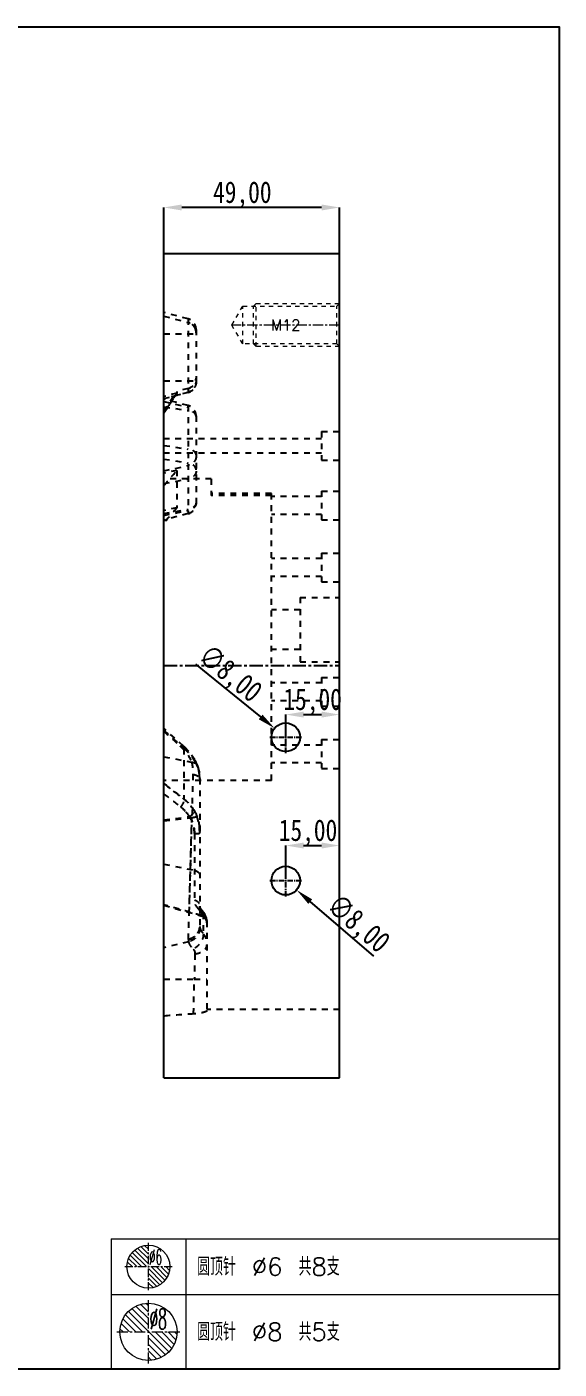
# Model space of a CAD drawing. Header units: millimetres. Extents: x 97 to 1722, y -6063 to 1553.
# Drawn here: x 903.9 to 1052.5, y -4577.3 to -4202.8 of the extents above; entities that cross this region are included whole.
import ezdxf
from ezdxf.enums import TextEntityAlignment as Align

# ---------------------------------------------------------------- set-up
doc = ezdxf.new("R2010")
doc.units = ezdxf.units.MM
doc.header["$LTSCALE"] = 16.335
doc.header["$PDMODE"] = 3
doc.header["$PDSIZE"] = 0.3125
doc.linetypes.add('CENTER', pattern=[0.6, 0.375, -0.075, 0.075, -0.075])
doc.linetypes.add('HIDDEN', pattern=[0.2, 0.1, -0.1])
doc.layers.get('0').update_dxf_attribs({"linetype": 'CONTINUOUS'})
doc.layers.get('Defpoints').update_dxf_attribs({"linetype": 'CONTINUOUS'})
doc.layers.add('DEFAULT_2', color=8, linetype='HIDDEN')
doc.layers.add('epin', color=13, linetype='CONTINUOUS', lineweight=9)
doc.layers.add('screw', color=33, linetype='CONTINUOUS', lineweight=13)
doc.styles.add('CHINA', font='txt.shx', dxfattribs={"bigfont": 'gbcbig.shx'})
doc.styles.get("Standard").update_dxf_attribs({"font": 'txt', "width": 0.8})
doc.styles.add('TXT', font='txt.shx', dxfattribs={"bigfont": 'gbcbig.shx'})
doc.styles.add('TXT05', font='txt.shx', dxfattribs={"width": 0.5, "bigfont": 'gbcbig.shx'})
doc.dimstyles.new('mold', dxfattribs={"dimtxt": 6, "dimasz": 5, "dimexe": 0, "dimexo": 0, "dimgap": 0, "dimtad": 1, "dimzin": 1, "dimtxsty": 'Standard', "dimcen": 0, "dimclrd": 4, "dimclre": 4, "dimclrt": 6, "dimazin": 0, "dimtfac": 1, "dimtofl": 0, "dimtmove": 0, "dimatfit": 3, "dimfxl": 0, "dimarcsym": 0})

# ---------------------------------------------------------------- blocks, each defined once
blk = doc.blocks.new('*D352')
at = {"color": 4, "lineweight": -2}
for p, q in [((942.18, -4265.98), (942.18, -4253.18)), ((986.18, -4253.18), (947.18, -4253.18)), ((991.18, -4265.98), (991.18, -4253.18))]:
    blk.add_line(p, q, dxfattribs=at)
at = {"color": 4}
for points in [[(947.18, -4252.35), (947.18, -4254.02), (942.18, -4253.18)], [(986.18, -4252.35), (986.18, -4254.02), (991.18, -4253.18)]]:
    blk.add_solid(points, dxfattribs=at)
at = {"layer": 'Defpoints', "color": 0}
for p in [(942.18, -4253.18), (942.18, -4265.98), (991.18, -4265.98)]:
    blk.add_point(p, dxfattribs=at)
at = {"color": 6, "insert": (964.06, -4249.68), "char_height": 6, "attachment_point": 5}
blk.add_mtext('49,00', dxfattribs=at)
blk = doc.blocks.new('*D353')
at = {"color": 4, "lineweight": -2}
blk.add_line((1000.79, -4462.06), (983.02, -4446.83), dxfattribs=at)
at = {"color": 4}
blk.add_solid([(983.56, -4446.2), (982.48, -4447.46), (979.22, -4443.58)], dxfattribs=at)
at = {"layer": 'Defpoints', "color": 0}
for p in [(973.15, -4438.37), (979.22, -4443.58)]:
    blk.add_point(p, dxfattribs=at)
at = {"color": 6, "insert": (996.08, -4453.41), "char_height": 6, "attachment_point": 5, "rotation": 319.4115}
blk.add_mtext('∅8,00', dxfattribs=at)
blk = doc.blocks.new('*D354')
at = {"color": 4, "lineweight": -2}
blk.add_line((950.96, -4380.63), (969.18, -4395.32), dxfattribs=at)
at = {"color": 4}
blk.add_solid([(969.7, -4394.68), (968.65, -4395.97), (973.07, -4398.46)], dxfattribs=at)
at = {"layer": 'Defpoints', "color": 0}
for p in [(973.07, -4398.46), (979.3, -4403.49)]:
    blk.add_point(p, dxfattribs=at)
at = {"color": 6, "insert": (960.32, -4383.68), "char_height": 6, "attachment_point": 5, "rotation": 321.1088}
blk.add_mtext('∅8,00', dxfattribs=at)
blk = doc.blocks.new('*D355')
at = {"color": 4, "lineweight": -2}
for p, q in [((976.18, -4439.04), (976.18, -4431.18)), ((981.18, -4431.18), (986.18, -4431.18)), ((991.18, -4435.41), (991.18, -4431.18))]:
    blk.add_line(p, q, dxfattribs=at)
at = {"color": 4}
for points in [[(981.18, -4430.35), (981.18, -4432.02), (976.18, -4431.18)], [(986.18, -4430.35), (986.18, -4432.02), (991.18, -4431.18)]]:
    blk.add_solid(points, dxfattribs=at)
at = {"layer": 'Defpoints', "color": 0}
for p in [(991.18, -4431.18), (991.18, -4435.41), (976.18, -4439.04)]:
    blk.add_point(p, dxfattribs=at)
at = {"color": 6, "insert": (982.39, -4427.68), "char_height": 6, "attachment_point": 5}
blk.add_mtext('15,00', dxfattribs=at)
blk = doc.blocks.new('*D356')
at = {"color": 4, "lineweight": -2}
for p, q in [((976.18, -4400.98), (976.18, -4394.65)), ((981.18, -4394.65), (986.18, -4394.65)), ((991.18, -4401.65), (991.18, -4394.65))]:
    blk.add_line(p, q, dxfattribs=at)
at = {"color": 4}
for points in [[(981.18, -4393.82), (981.18, -4395.48), (976.18, -4394.65)], [(986.18, -4393.82), (986.18, -4395.48), (991.18, -4394.65)]]:
    blk.add_solid(points, dxfattribs=at)
at = {"layer": 'Defpoints', "color": 0}
for p in [(991.18, -4394.65), (976.18, -4400.98), (991.18, -4401.65)]:
    blk.add_point(p, dxfattribs=at)
at = {"color": 6, "insert": (983.68, -4391.15), "char_height": 6, "attachment_point": 5}
blk.add_mtext('15,00', dxfattribs=at)
blk = doc.blocks.new('epin_ejp_6')
at = {"layer": 'epin'}
h = blk.add_hatch(dxfattribs=at)
h.set_pattern_fill('_ANSI31', color=123, scale=0.15, angle=90, style=0)
h.set_pattern_definition([(135, (-366.39746, 120.5987), (-0.3367596, -0.3367596), [])])
h.paths.add_polyline_path([(0, 3, 0.4142136), (-3, 0), (0, 0)])
h.paths.add_polyline_path([(3, 0), (0, 0), (0, -3, 0.4142136)])
at = {"layer": 'epin', "color": 1, "linetype": 'CENTER', "ltscale": 0.186593}
for p, q in [((0, -3.3), (0, 3.3)), ((-3.3, 0), (3.3, 0))]:
    blk.add_line(p, q, dxfattribs=at)
at = {"layer": 'epin'}
blk.add_circle((0, 0), 3, dxfattribs=at)
at = {"layer": 'epin', "color": 6, "style": 'TXT05', "width": 0.5}
blk.add_text('%%c6', height=2.1, dxfattribs=at).set_placement((0.995, 1.35), align=Align.MIDDLE)
blk = doc.blocks.new('epin_ejp_8')
at = {"layer": 'epin'}
h = blk.add_hatch(dxfattribs=at)
h.set_pattern_fill('_ANSI31', color=123, scale=0.2, angle=90, style=0)
h.set_pattern_definition([(135, (-2379.60465, -763.0214), (-0.4490128, -0.4490128), [])])
h.paths.add_polyline_path([(0, 4, 0.414214), (-4, 0), (0, 0)])
h.paths.add_polyline_path([(4, 0), (0, 0), (0, -4, 0.414214)])
at = {"layer": 'epin', "color": 1, "linetype": 'CENTER', "ltscale": 0.248791}
for p, q in [((0, -4.4), (0, 4.4)), ((-4.4, 0), (4.4, 0))]:
    blk.add_line(p, q, dxfattribs=at)
at = {"layer": 'epin'}
blk.add_circle((0, 0), 4, dxfattribs=at)
at = {"layer": 'epin', "color": 6, "style": 'TXT05', "width": 0.5}
blk.add_text('%%c8', height=2.8, dxfattribs=at).set_placement((0.16, 0.4))

msp = doc.modelspace()

# ---------------------------------------------------------------- linework, layer by layer
at = {"color": 7, "linetype": 'Continuous'}
for p, q in [((942.183, -4495.975), (942.183, -4265.975)), ((942.183, -4265.975), (991.183, -4265.975)), ((991.183, -4495.975), (991.183, -4265.975)), ((942.183, -4495.975), (991.183, -4495.975))]:
    msp.add_line(p, q, dxfattribs=at)
at = {"color": 1, "linetype": 'CENTER', "ltscale": 0.609538}
msp.add_line((942.183, -4380.975), (991.183, -4380.975), dxfattribs=at)
at = {"color": 1, "linetype": 'CENTER', "ltscale": 0.248791}
for p, q in [((976.183, -4405.375), (976.183, -4396.575)), ((971.783, -4400.975), (980.583, -4400.975)), ((976.183, -4445.375), (976.183, -4436.575)), ((971.783, -4440.975), (980.583, -4440.975))]:
    msp.add_line(p, q, dxfattribs=at)
msp.add_lwpolyline([(1052.47, -4577.264), (634.468, -4577.264), (634.468, -4202.788), (1052.47, -4202.788)], close=True)
for centre in [(976.183, -4400.975), (976.183, -4440.975)]:
    msp.add_circle(centre, 4)
at = {"layer": 'DEFAULT_2', "color": 8, "linetype": 'HIDDEN'}
for p, q in [((948.959, -4284.285), (942.183, -4282.47)), ((942.183, -4283.457), (948.959, -4285.252)), ((948.959, -4284.285), (948.959, -4304.758)), ((951.183, -4287.184), (951.183, -4301.856)), ((942.183, -4288.401), (951.183, -4288.401)), ((942.183, -4301.574), (951.183, -4301.574)), ((942.183, -4309.97), (945.835, -4304.491)), ((942.183, -4306.496), (948.959, -4304.709)), ((948.959, -4304.758), (942.183, -4306.574)), ((945.835, -4304.968), (942.183, -4305.954)), ((945.835, -4304.968), (945.447, -4305.073)), ((948.959, -4303.654), (945.835, -4304.491)), ((945.835, -4304.491), (945.835, -4304.968)), ((948.959, -4308.44), (942.183, -4306.624)), ((942.183, -4307.349), (948.959, -4308.902)), ((942.183, -4308.809), (948.959, -4309.831)), ((948.959, -4308.44), (948.959, -4338.585)), ((951.183, -4311.344), (951.183, -4335.671)), ((986.183, -4315.72), (991.183, -4315.72)), ((986.183, -4315.721), (986.183, -4323.719)), ((986.183, -4317.72), (942.183, -4317.72)), ((942.183, -4319.57), (948.959, -4320.592)), ((986.183, -4321.72), (942.183, -4321.72)), ((942.183, -4323.352), (948.959, -4324.514)), ((942.183, -4326.691), (948.959, -4325.128)), ((986.183, -4323.72), (991.183, -4323.72)), ((945.835, -4326.512), (942.183, -4327.263)), ((942.295, -4327.24), (942.183, -4327.263)), ((942.183, -4330.219), (948.959, -4328.887)), ((955.383, -4328.925), (942.183, -4328.925)), ((945.835, -4326.512), (945.835, -4336.953)), ((955.383, -4328.925), (955.383, -4333.522)), ((986.183, -4332.303), (991.183, -4332.303)), ((986.183, -4332.304), (986.183, -4340.301)), ((972.183, -4332.975), (955.383, -4332.975)), ((972.183, -4333.522), (955.383, -4333.522)), ((972.183, -4413.024), (972.183, -4332.975)), ((986.183, -4333.803), (972.183, -4333.803)), ((945.835, -4336.953), (942.183, -4337.703)), ((942.183, -4338.553), (948.959, -4337.408)), ((942.183, -4339.069), (948.959, -4337.736)), ((948.959, -4338.585), (942.183, -4340.4)), ((986.183, -4338.803), (972.183, -4338.803)), ((986.183, -4340.303), (991.183, -4340.303)), ((986.183, -4351.139), (972.183, -4351.139)), ((986.183, -4349.639), (991.183, -4349.639)), ((986.183, -4349.64), (986.183, -4357.637)), ((986.183, -4356.139), (972.183, -4356.139)), ((986.183, -4357.639), (991.183, -4357.639)), ((980.183, -4361.975), (980.183, -4379.975)), ((980.183, -4361.975), (991.183, -4361.975)), ((980.183, -4365.475), (972.183, -4365.475)), ((980.183, -4376.475), (972.183, -4376.475)), ((980.183, -4379.975), (991.183, -4379.975)), ((986.183, -4384.311), (991.183, -4384.311)), ((986.183, -4384.313), (986.183, -4392.31)), ((986.183, -4385.811), (972.183, -4385.811)), ((986.183, -4390.811), (972.183, -4390.811)), ((986.183, -4392.311), (991.183, -4392.311)), ((947.701, -4403.44), (942.183, -4398.477)), ((947.406, -4403.766), (947.789, -4404.111)), ((986.183, -4403.148), (972.183, -4403.148)), ((986.183, -4401.648), (991.183, -4401.648)), ((986.183, -4401.649), (986.183, -4409.646)), ((942.183, -4406.403), (949.902, -4407.942)), ((947.789, -4404.111), (947.789, -4418.237)), ((951.574, -4408.853), (951.574, -4408.854)), ((951.574, -4408.854), (951.64, -4409.288)), ((986.183, -4408.148), (972.183, -4408.148)), ((986.183, -4409.648), (991.183, -4409.648)), ((972.183, -4413.025), (942.183, -4413.025)), ((942.183, -4413.895), (942.689, -4414.29)), ((952.183, -4412.541), (952.183, -4453.783)), ((942.183, -4424.026), (949.335, -4423.124)), ((942.183, -4424.315), (950.004, -4423.372)), ((950.7, -4427.853), (950.7, -4446.367)), ((942.183, -4436.344), (950.7, -4438.081)), ((942.183, -4447.852), (952.73, -4450.86)), ((952.7, -4450.74), (952.183, -4450.592)), ((952.7, -4450.486), (952.7, -4450.74)), ((952.7, -4450.74), (952.73, -4450.86)), ((952.851, -4449.361), (952.854, -4449.365)), ((953.183, -4450.095), (953.183, -4455.811)), ((954.183, -4452.29), (954.183, -4477.285)), ((949.047, -4458.069), (942.183, -4459.682)), ((942.183, -4468.456), (950.677, -4468.456)), ((991.183, -4476.945), (954.183, -4476.945))]:
    msp.add_line(p, q, dxfattribs=at)
for points in [[(951.574, -4408.853), (950.831, -4407.259), (949.176, -4404.932), (947.7, -4403.44)], [(952.183, -4412.541), (952.132, -4411.389), (951.81, -4409.586), (951.574, -4408.854)], [(952.851, -4449.361), (952.554, -4449), (952.226, -4448.365), (952.183, -4448.068)], [(952.851, -4449.361), (952.534, -4448.971), (952.221, -4448.346), (952.183, -4448.068)], [(954.183, -4452.29), (954.155, -4451.88), (953.738, -4450.596), (952.854, -4449.365)], [(954.183, -4452.299), (954.02, -4451.27), (953.571, -4450.301), (952.854, -4449.365)]]:
    msp.add_lwpolyline(points, dxfattribs=at)
for centre, radius, start, end in [((948.183, -4287.183), 3, 0, 75), ((948.265, -4288.11), 2.916, 18.04266, 18.92632), ((948.223, -4288.122), 2.96, 0.07473, 18.0065), ((948.183, -4300.756), 3, 285, 0), ((948.183, -4301.86), 3, 285, 0), ((948.183, -4311.338), 3, 0, 75), ((949.023, -4311.379), 2.16, 0.00042, 1.06489), ((948.183, -4335.687), 3, 285, 0), ((2525.588, -2649.59), 2359.617, 227.85236, 228.023209), ((936.418, -4414.824), 15.351, 45.21419, 47.54019), ((936.841, -4414.394), 14.749, 44.63424, 45.20271), ((942.529, -4412.749), 9.746, 20.80092, 25.09361), ((1590.527, -3582.398), 1054.39, 232.055336, 232.440662), ((1600.212, -3569.861), 1070.232, 232.093498, 232.438786), ((1637.078, -3518.886), 1135.393, 232.263522, 232.563465), ((1636.929, -3519.065), 1135.16, 232.263943, 232.563946), ((-4373.673, -4285.053), 5325.473, 358.145715, 358.511684), ((-6543.163, -4224.057), 7495.817, 358.2736573, 358.4763209), ((-1818.514, -4364.96), 2769.068, 358.087489, 358.242714), ((949.326, -4451.506), 3.626, 34.23015, 37.55439), ((952.201, -4452.719), 2.041, 73.62247, 75.83063), ((952.183, -4452.784), 2, 0.00028, 74.12337), ((948.655, -4453.991), 5.974, 37.05621, 40.71208), ((-1595.672, -4419.414), 2546.821, 358.678239, 358.896646), ((-1583.702, -4419.667), 2534.849, 358.677724, 358.897163), ((986.191, -5033.809), 556.795, 93.67807, 94.53326)]:
    msp.add_arc(centre, radius, start, end, dxfattribs=at)
for points, knots in [([(951.183, -4288.118), (951.183, -4287.796), (951.074, -4287.145), (950.604, -4286.278), (949.879, -4285.606), (949.273, -4285.336), (948.959, -4285.252)], [0, 0, 0, 0, 0.2489518, 0.49845, 0.7488129, 1, 1, 1, 1]), ([(951.023, -4287.164), (950.867, -4286.708), (950.316, -4285.86), (949.428, -4285.376), (948.959, -4285.252)], [0, 0, 0, 0, 0.4986297, 1, 1, 1, 1]), ([(951.183, -4301.856), (951.183, -4302.177), (951.074, -4302.824), (950.604, -4303.688), (949.878, -4304.357), (949.273, -4304.626), (948.959, -4304.709)], [0, 0, 0, 0, 0.2485266, 0.497822, 0.7483326, 1, 1, 1, 1]), ([(951.183, -4311.379), (951.183, -4311.099), (951.07, -4310.524), (950.59, -4309.772), (949.861, -4309.198), (949.269, -4308.973), (948.959, -4308.902)], [0, 0, 0, 0, 0.2347172, 0.4776629, 0.7331215, 1, 1, 1, 1]), ([(951.183, -4311.463), (951.183, -4311.274), (951.048, -4310.859), (950.546, -4310.376), (949.825, -4310.014), (949.262, -4309.877), (948.959, -4309.831)], [0, 0, 0, 0, 0.1911484, 0.4172109, 0.6896391, 1, 1, 1, 1]), ([(951.183, -4322.224), (951.183, -4322.036), (951.048, -4321.621), (950.546, -4321.137), (949.825, -4320.776), (949.262, -4320.638), (948.959, -4320.592)], [0, 0, 0, 0, 0.1911484, 0.4172109, 0.6896391, 1, 1, 1, 1]), ([(951.183, -4322.632), (951.183, -4322.914), (951.07, -4323.493), (950.591, -4324.25), (949.862, -4324.829), (949.27, -4325.056), (948.959, -4325.128)], [0, 0, 0, 0, 0.2354488, 0.4787193, 0.733909, 1, 1, 1, 1]), ([(951.183, -4326.368), (951.183, -4326.155), (951.056, -4325.699), (950.559, -4325.142), (949.834, -4324.725), (949.264, -4324.566), (948.959, -4324.514)], [0, 0, 0, 0, 0.2046157, 0.4353678, 0.7023915, 1, 1, 1, 1]), ([(951.183, -4326.761), (951.183, -4327.003), (951.063, -4327.511), (950.573, -4328.155), (949.845, -4328.64), (949.266, -4328.827), (948.959, -4328.887)], [0, 0, 0, 0, 0.2189979, 0.4552874, 0.7166766, 1, 1, 1, 1]), ([(951.183, -4335.581), (951.183, -4335.791), (951.055, -4336.242), (950.557, -4336.79), (949.833, -4337.2), (949.263, -4337.357), (948.959, -4337.408)], [0, 0, 0, 0, 0.2030528, 0.4332358, 0.7008812, 1, 1, 1, 1]), ([(951.183, -4335.611), (951.183, -4335.852), (951.063, -4336.36), (950.573, -4337.004), (949.845, -4337.489), (949.266, -4337.676), (948.959, -4337.736)], [0, 0, 0, 0, 0.2189979, 0.4552874, 0.7166766, 1, 1, 1, 1]), ([(951.183, -4335.581), (951.183, -4335.633), (951.169, -4335.843), (951.099, -4336.049), (951.023, -4336.189)], [0, 0, 0, 0, 0.2443504, 1, 1, 1, 1]), ([(951.183, -4335.611), (951.183, -4335.67), (951.169, -4335.913), (951.1, -4336.152), (951.023, -4336.318)], [0, 0, 0, 0, 0.2466365, 1, 1, 1, 1]), ([(942.183, -4399.053), (942.648, -4399.475), (944.514, -4401.164), (946.386, -4402.847), (947.789, -4404.111)], [0, 0, 0, 0, 0.249734, 1, 1, 1, 1]), ([(946.782, -4403.498), (946.876, -4403.454), (947.155, -4403.339), (947.544, -4403.3), (947.7, -4403.44)], [0, 0, 0, 0, 0.3317661, 1, 1, 1, 1]), ([(947.7, -4403.44), (947.656, -4403.4), (947.495, -4403.321), (947.163, -4403.343), (946.917, -4403.435), (946.782, -4403.498)], [0, 0, 0, 0, 0.1858719, 0.5336888, 1, 1, 1, 1]), ([(946.782, -4403.498), (947.145, -4403.831), (948.427, -4405.118), (949.469, -4406.688), (949.902, -4407.942)], [0, 0, 0, 0, 0.2709297, 1, 1, 1, 1]), ([(947.701, -4403.44), (947.774, -4403.506), (947.869, -4403.745), (947.825, -4403.981), (947.789, -4404.111)], [0, 0, 0, 0, 0.422226, 1, 1, 1, 1]), ([(947.789, -4404.111), (948.232, -4404.492), (949.8, -4405.976), (951.08, -4407.812), (951.64, -4409.288)], [0, 0, 0, 0, 0.2699073, 1, 1, 1, 1]), ([(947.789, -4404.111), (948.178, -4404.446), (949.581, -4405.759), (950.758, -4407.339), (951.355, -4408.616)], [0, 0, 0, 0, 0.2669454, 1, 1, 1, 1]), ([(949.902, -4407.942), (949.975, -4408.196), (950.229, -4409.304), (950.279, -4410.45), (950.257, -4411.321)], [0, 0, 0, 0, 0.2323522, 1, 1, 1, 1]), ([(949.902, -4407.942), (949.975, -4408.196), (950.228, -4409.304), (950.279, -4410.45), (950.257, -4411.321)], [0, 0, 0, 0, 0.2323509, 1, 1, 1, 1]), ([(949.902, -4407.942), (950.096, -4407.946), (950.467, -4407.989), (950.968, -4408.169), (951.358, -4408.457), (951.524, -4408.718), (951.574, -4408.853)], [0, 0, 0, 0, 0.289635, 0.5515852, 0.7852411, 1, 1, 1, 1]), ([(950.257, -4411.321), (950.234, -4412.285), (950.144, -4416.302), (950.07, -4420.319), (950.004, -4423.372)], [0, 0, 0, 0, 0.2400047, 1, 1, 1, 1]), ([(950.257, -4411.321), (950.234, -4412.285), (950.143, -4416.302), (950.07, -4420.319), (950.004, -4423.372)], [0, 0, 0, 0, 0.2400041, 1, 1, 1, 1]), ([(950.257, -4411.321), (950.518, -4411.362), (951, -4411.473), (951.617, -4411.745), (952.051, -4412.089), (952.183, -4412.403), (952.183, -4412.541)], [0, 0, 0, 0, 0.3271372, 0.6081642, 0.8292306, 1, 1, 1, 1]), ([(951.64, -4409.288), (951.733, -4409.533), (952.068, -4410.585), (952.183, -4411.7), (952.183, -4412.541)], [0, 0, 0, 0, 0.2376487, 1, 1, 1, 1]), ([(946.893, -4420.419), (947.207, -4420.086), (947.584, -4419.527), (947.825, -4418.751), (947.829, -4418.387), (947.789, -4418.237)], [0, 0, 0, 0, 0.5650862, 0.807543, 1, 1, 1, 1]), ([(950.608, -4421.417), (950.426, -4421.114), (949.64, -4419.93), (948.629, -4418.897), (947.789, -4418.237)], [0, 0, 0, 0, 0.2482682, 1, 1, 1, 1]), ([(947.789, -4418.237), (948.072, -4418.459), (949.15, -4419.385), (950.063, -4420.506), (950.608, -4421.417)], [0, 0, 0, 0, 0.2532, 1, 1, 1, 1]), ([(949.335, -4423.124), (949.178, -4422.864), (948.497, -4421.853), (947.62, -4420.975), (946.893, -4420.419)], [0, 0, 0, 0, 0.2487669, 1, 1, 1, 1]), ([(946.893, -4420.419), (947.137, -4420.606), (948.072, -4421.389), (948.863, -4422.345), (949.335, -4423.124)], [0, 0, 0, 0, 0.2528163, 1, 1, 1, 1]), ([(949.335, -4423.124), (949.526, -4423.01), (949.874, -4422.76), (950.293, -4422.324), (950.561, -4421.875), (950.623, -4421.555), (950.608, -4421.417)], [0, 0, 0, 0, 0.2997462, 0.5765986, 0.8119435, 1, 1, 1, 1]), ([(949.335, -4423.124), (949.526, -4423.01), (949.874, -4422.76), (950.293, -4422.324), (950.561, -4421.875), (950.623, -4421.555), (950.608, -4421.417)], [0, 0, 0, 0, 0.2997443, 0.5765948, 0.8119393, 1, 1, 1, 1]), ([(950.004, -4423.372), (950.298, -4423.343), (950.84, -4423.249), (951.458, -4423.012), (951.832, -4422.754), (952.082, -4422.501), (952.183, -4422.25), (952.183, -4422.093)], [0, 0, 0, 0, 0.3273552, 0.606509, 0.7239774, 0.82689, 1, 1, 1, 1]), ([(952.183, -4427.714), (952.183, -4426.581), (951.961, -4424.385), (951.147, -4422.318), (950.608, -4421.417)], [0, 0, 0, 0, 0.5189504, 1, 1, 1, 1]), ([(950.608, -4421.417), (951.147, -4422.318), (951.961, -4424.386), (952.183, -4426.581), (952.183, -4427.714)], [0, 0, 0, 0, 0.4810977, 1, 1, 1, 1]), ([(950.7, -4427.853), (950.7, -4426.987), (950.51, -4425.313), (949.797, -4423.771), (949.335, -4423.124)], [0, 0, 0, 0, 0.5214059, 1, 1, 1, 1]), ([(949.335, -4423.124), (949.797, -4423.771), (950.51, -4425.313), (950.7, -4426.987), (950.7, -4427.853)], [0, 0, 0, 0, 0.4786576, 1, 1, 1, 1]), ([(950.7, -4427.853), (950.898, -4427.849), (951.182, -4427.84), (951.538, -4427.821), (951.756, -4427.804), (951.93, -4427.786), (952.064, -4427.764), (952.136, -4427.747), (952.183, -4427.726), (952.183, -4427.714)], [0, 0, 0, 0, 0.3958593, 0.5674735, 0.7144072, 0.8332931, 0.9211012, 0.9762284, 1, 1, 1, 1]), ([(950.7, -4438.081), (950.905, -4438.123), (951.294, -4438.253), (951.779, -4438.59), (952.104, -4439.035), (952.183, -4439.384), (952.183, -4439.551)], [0, 0, 0, 0, 0.2794356, 0.5393688, 0.777208, 1, 1, 1, 1]), ([(950.7, -4446.367), (951.102, -4446.462), (951.679, -4446.788), (952.105, -4447.483), (952.182, -4447.876), (952.183, -4448.068)], [0, 0, 0, 0, 0.5144255, 0.7605726, 1, 1, 1, 1]), ([(951.9, -4448.945), (951.542, -4448.565), (950.951, -4447.78), (950.7, -4446.81), (950.7, -4446.367)], [0, 0, 0, 0, 0.5411298, 1, 1, 1, 1]), ([(951.543, -4448.53), (951.571, -4448.566), (951.685, -4448.708), (951.806, -4448.845), (951.9, -4448.945)], [0, 0, 0, 0, 0.2440022, 1, 1, 1, 1]), ([(952.183, -4448.076), (952.183, -4448.421), (952.397, -4449.19), (952.887, -4449.797), (953.183, -4450.095)], [0, 0, 0, 0, 0.451238, 1, 1, 1, 1]), ([(952.319, -4448.818), (952.296, -4448.756), (952.219, -4448.516), (952.183, -4448.263), (952.183, -4448.076)], [0, 0, 0, 0, 0.2591674, 1, 1, 1, 1]), ([(951.9, -4448.945), (952.082, -4448.954), (952.435, -4449.028), (952.735, -4449.236), (952.851, -4449.361)], [0, 0, 0, 0, 0.5144929, 1, 1, 1, 1]), ([(952.7, -4450.486), (952.7, -4450.238), (952.504, -4449.657), (952.134, -4449.193), (951.9, -4448.945)], [0, 0, 0, 0, 0.4203064, 1, 1, 1, 1]), ([(951.9, -4448.945), (951.928, -4448.974), (952.032, -4449.088), (952.131, -4449.206), (952.2, -4449.296)], [0, 0, 0, 0, 0.2609648, 1, 1, 1, 1]), ([(952.198, -4448.987), (952.261, -4449.003), (952.503, -4449.078), (952.723, -4449.224), (952.851, -4449.361)], [0, 0, 0, 0, 0.2588435, 1, 1, 1, 1]), ([(952.324, -4449.467), (952.353, -4449.51), (952.458, -4449.672), (952.547, -4449.845), (952.597, -4449.977)], [0, 0, 0, 0, 0.2704337, 1, 1, 1, 1]), ([(952.597, -4449.977), (952.614, -4450.021), (952.67, -4450.185), (952.7, -4450.359), (952.7, -4450.486)], [0, 0, 0, 0, 0.2714341, 1, 1, 1, 1]), ([(952.7, -4450.486), (952.909, -4450.538), (953.308, -4450.707), (953.794, -4451.13), (954.109, -4451.68), (954.183, -4452.094), (954.183, -4452.298)], [0, 0, 0, 0, 0.2566338, 0.5089648, 0.7562607, 1, 1, 1, 1]), ([(952.7, -4450.74), (952.909, -4450.792), (953.309, -4450.963), (953.794, -4451.387), (954.109, -4451.939), (954.183, -4452.355), (954.183, -4452.56)], [0, 0, 0, 0, 0.2562046, 0.5083976, 0.7558746, 1, 1, 1, 1]), ([(952.854, -4449.365), (952.899, -4449.413), (953.065, -4449.626), (953.157, -4449.893), (953.183, -4450.095)], [0, 0, 0, 0, 0.2456649, 1, 1, 1, 1]), ([(952.854, -4449.365), (952.899, -4449.413), (953.065, -4449.626), (953.157, -4449.893), (953.183, -4450.095)], [0, 0, 0, 0, 0.2456654, 1, 1, 1, 1]), ([(953.183, -4450.095), (953.341, -4450.279), (953.835, -4450.921), (954.183, -4451.726), (954.183, -4452.298)], [0, 0, 0, 0, 0.2982947, 1, 1, 1, 1]), ([(953.468, -4451.116), (953.524, -4451.16), (953.734, -4451.345), (953.903, -4451.576), (953.995, -4451.763)], [0, 0, 0, 0, 0.2532951, 1, 1, 1, 1]), ([(953.995, -4451.763), (954.026, -4451.826), (954.133, -4452.078), (954.183, -4452.355), (954.183, -4452.56)], [0, 0, 0, 0, 0.2526025, 1, 1, 1, 1]), ([(952.183, -4453.783), (952.183, -4454.192), (952.024, -4455.027), (951.341, -4456.121), (950.301, -4456.953), (949.454, -4457.274), (949.011, -4457.373)], [0, 0, 0, 0, 0.237884, 0.4817703, 0.7358749, 1, 1, 1, 1]), ([(949.011, -4457.373), (949.454, -4457.274), (950.301, -4456.953), (951.341, -4456.121), (952.024, -4455.027), (952.183, -4454.192), (952.183, -4453.783)], [0, 0, 0, 0, 0.2641283, 0.5182352, 0.7621207, 1, 1, 1, 1]), ([(952.224, -4454.135), (952.239, -4454.565), (952.1, -4455.453), (951.427, -4456.637), (950.376, -4457.564), (949.504, -4457.945), (949.047, -4458.069)], [0, 0, 0, 0, 0.2381614, 0.483553, 0.738154, 1, 1, 1, 1]), ([(953.183, -4455.811), (953.211, -4456.206), (953.094, -4457.056), (952.509, -4458.245), (951.581, -4459.309), (950.79, -4459.867), (950.363, -4460.096)], [0, 0, 0, 0, 0.220958, 0.4661505, 0.7297928, 1, 1, 1, 1]), ([(952.183, -4453.783), (952.183, -4453.814), (952.186, -4453.932), (952.203, -4454.05), (952.224, -4454.135)], [0, 0, 0, 0, 0.2615648, 1, 1, 1, 1]), ([(952.224, -4454.135), (952.29, -4454.397), (952.563, -4454.993), (952.94, -4455.523), (953.183, -4455.811)], [0, 0, 0, 0, 0.4183071, 1, 1, 1, 1]), ([(952.224, -4454.135), (952.228, -4454.149), (952.243, -4454.209), (952.262, -4454.268), (952.277, -4454.312)], [0, 0, 0, 0, 0.2365175, 1, 1, 1, 1]), ([(953.183, -4455.811), (953.506, -4456.252), (954.022, -4457.254), (954.183, -4458.369), (954.183, -4458.928)], [0, 0, 0, 0, 0.4944169, 1, 1, 1, 1]), ([(953.183, -4455.811), (953.506, -4456.252), (954.022, -4457.254), (954.183, -4458.369), (954.183, -4458.928)], [0, 0, 0, 0, 0.4944018, 1, 1, 1, 1]), ([(949.011, -4457.373), (949.009, -4457.433), (949.006, -4457.665), (949.022, -4457.898), (949.047, -4458.069)], [0, 0, 0, 0, 0.2564719, 1, 1, 1, 1]), ([(949.011, -4457.373), (949.009, -4457.433), (949.006, -4457.665), (949.022, -4457.898), (949.047, -4458.069)], [0, 0, 0, 0, 0.2564665, 1, 1, 1, 1]), ([(949.047, -4458.069), (949.12, -4458.42), (949.505, -4459.163), (950.043, -4459.774), (950.363, -4460.096)], [0, 0, 0, 0, 0.4417319, 1, 1, 1, 1]), ([(950.847, -4461.412), (951.301, -4461.354), (952.148, -4461.161), (953.234, -4460.618), (953.988, -4459.865), (954.183, -4459.223), (954.183, -4458.928)], [0, 0, 0, 0, 0.3059665, 0.5754745, 0.8024937, 1, 1, 1, 1]), ([(950.363, -4460.096), (950.526, -4460.26), (950.798, -4460.675), (950.859, -4461.165), (950.847, -4461.412)], [0, 0, 0, 0, 0.4835681, 1, 1, 1, 1]), ([(950.363, -4460.096), (950.526, -4460.26), (950.798, -4460.675), (950.859, -4461.165), (950.847, -4461.412)], [0, 0, 0, 0, 0.4835664, 1, 1, 1, 1]), ([(950.847, -4461.412), (950.797, -4462.53), (950.744, -4464.879), (950.707, -4467.227), (950.677, -4468.456)], [0, 0, 0, 0, 0.4766242, 1, 1, 1, 1]), ([(950.847, -4461.412), (950.797, -4462.53), (950.744, -4464.879), (950.707, -4467.227), (950.677, -4468.456)], [0, 0, 0, 0, 0.4766213, 1, 1, 1, 1]), ([(950.677, -4468.456), (950.92, -4468.46), (951.388, -4468.469), (952.057, -4468.478), (952.657, -4468.484), (953.172, -4468.486), (953.541, -4468.485), (953.783, -4468.482), (953.922, -4468.479), (954.029, -4468.474), (954.113, -4468.471), (954.151, -4468.463), (954.183, -4468.461), (954.183, -4468.456)], [0, 0, 0, 0, 0.2073745, 0.4001712, 0.5727689, 0.7207348, 0.8401838, 0.8881457, 0.9278541, 0.959034, 0.9814684, 0.9950797, 1, 1, 1, 1]), ([(954.183, -4477.285), (954.183, -4477.328), (954.09, -4477.431), (953.885, -4477.535), (953.557, -4477.662), (952.909, -4477.843), (951.868, -4478.038), (950.97, -4478.13), (950.472, -4478.162)], [0, 0, 0, 0, 0.0331106, 0.0932247, 0.1833127, 0.3020713, 0.6140514, 1, 1, 1, 1])]:
    msp.add_open_spline(points, degree=3, knots=knots, dxfattribs=at)
for points in [[(942.183, -4310.489), (943.4, -4308.649), (944.617, -4306.808), (945.835, -4304.968)], [(945.835, -4304.968), (944.617, -4306.808), (943.4, -4308.649), (942.183, -4310.489)], [(942.183, -4330.719), (943.399, -4329.316), (944.617, -4327.914), (945.835, -4326.512)], [(945.835, -4336.953), (944.617, -4338.354), (943.399, -4339.756), (942.183, -4341.159)], [(942.183, -4399.288), (943.713, -4400.695), (945.249, -4402.095), (946.782, -4403.498)], [(942.183, -4399.288), (943.713, -4400.695), (945.249, -4402.095), (946.782, -4403.498)], [(952.7, -4450.74), (949.194, -4449.739), (945.688, -4448.736), (942.183, -4447.729)], [(951.9, -4448.945), (952, -4448.95), (952.1, -4448.964), (952.198, -4448.987)], [(952.776, -4450.761), (953.025, -4450.834), (953.265, -4450.956), (953.468, -4451.116)]]:
    msp.add_open_spline(points, degree=3, dxfattribs=at)
at = {"layer": 'epin'}
for p, q in [((927.47, -4540.864), (1052.47, -4540.864)), ((927.47, -4540.864), (927.47, -4577.264)), ((948.27, -4540.864), (948.27, -4577.264)), ((1052.47, -4540.864), (1052.47, -4577.264)), ((927.47, -4556.464), (1052.47, -4556.464)), ((927.47, -4577.264), (1052.47, -4577.264))]:
    msp.add_line(p, q, dxfattribs=at)
at = {"layer": 'screw', "color": 92, "linetype": 'HIDDEN', "ltscale": 0.746373}
for p, q in [((967.183, -4280.725), (967.933, -4279.975)), ((967.933, -4279.975), (991.183, -4279.975)), ((967.933, -4291.975), (967.933, -4279.975)), ((967.183, -4291.225), (967.183, -4280.725)), ((967.933, -4291.975), (967.183, -4291.225)), ((991.183, -4291.975), (967.933, -4291.975))]:
    msp.add_line(p, q, dxfattribs=at)
at = {"layer": 'screw', "linetype": 'HIDDEN', "ltscale": 0.746373}
for p, q in [((990.433, -4280.725), (991.183, -4279.975)), ((961.152, -4285.975), (964.183, -4280.725)), ((964.183, -4280.725), (990.433, -4280.725)), ((964.183, -4291.225), (964.183, -4280.725)), ((990.433, -4291.225), (990.433, -4280.725)), ((964.183, -4291.225), (961.152, -4285.975)), ((990.433, -4291.225), (964.183, -4291.225)), ((991.183, -4291.975), (990.433, -4291.225))]:
    msp.add_line(p, q, dxfattribs=at)
at = {"layer": 'screw', "color": 1, "linetype": 'CENTER', "ltscale": 0.466483}
msp.add_line((991.183, -4285.975), (961.152, -4285.975), dxfattribs=at)

# ---------------------------------------------------------------- block references
at = {"layer": 'epin', "xscale": 2, "yscale": 2, "zscale": 2}
for name, p in [('epin_ejp_6', (937.87, -4548.664)), ('epin_ejp_8', (937.87, -4566.864))]:
    msp.add_blockref(name, p, dxfattribs=at)

# ---------------------------------------------------------------- texts
at = {"layer": 'epin', "color": 53, "style": 'CHINA'}
for s, p in [('圆顶针 %%c6 共8支', (951.47, -4551.164)), ('圆顶针 %%c8 共5支', (951.47, -4569.364))]:
    msp.add_text(s, height=5, dxfattribs=at).set_placement(p)
at = {"layer": 'screw', "color": 222, "linetype": 'HIDDEN', "ltscale": 0.746373, "style": 'TXT'}
msp.add_text('M12', height=3, dxfattribs=at).set_placement((976.167, -4285.975), align=Align.MIDDLE)

# ---------------------------------------------------------------- dimensions: what is measured, and where the dimension line sits
for base, p1, p2, picture, middle in [((942.183, -4253.182), (991.183, -4265.975), (942.183, -4265.975), '*D352', (964.061, -4253.182)), ((991.183, -4394.65), (976.183, -4400.975), (991.183, -4401.648), '*D356', (983.683, -4394.65)), ((991.183, -4431.182), (976.183, -4439.039), (991.183, -4435.414), '*D355', (982.389, -4431.182))]:
    dim = msp.add_linear_dim(base=base, p1=p1, p2=p2, dimstyle='mold', override={"dimarcsym": 1})
    dim.commit()
    dim.dimension.update_dxf_attribs({"geometry": picture, "text_midpoint": middle, "dimtype": 160})
for p1, p2, picture, middle in [((979.296, -4403.486), (973.069, -4398.464), '*D354', (960.323, -4383.685)), ((973.145, -4438.373), (979.22, -4443.578), '*D353', (996.078, -4453.412))]:
    dim = msp.add_diameter_dim_2p(p1=p1, p2=p2, dimstyle='mold', override={"dimarcsym": 1})
    dim.commit()
    dim.dimension.update_dxf_attribs({"geometry": picture, "text_midpoint": middle})

doc.saveas('drawing.dxf')
